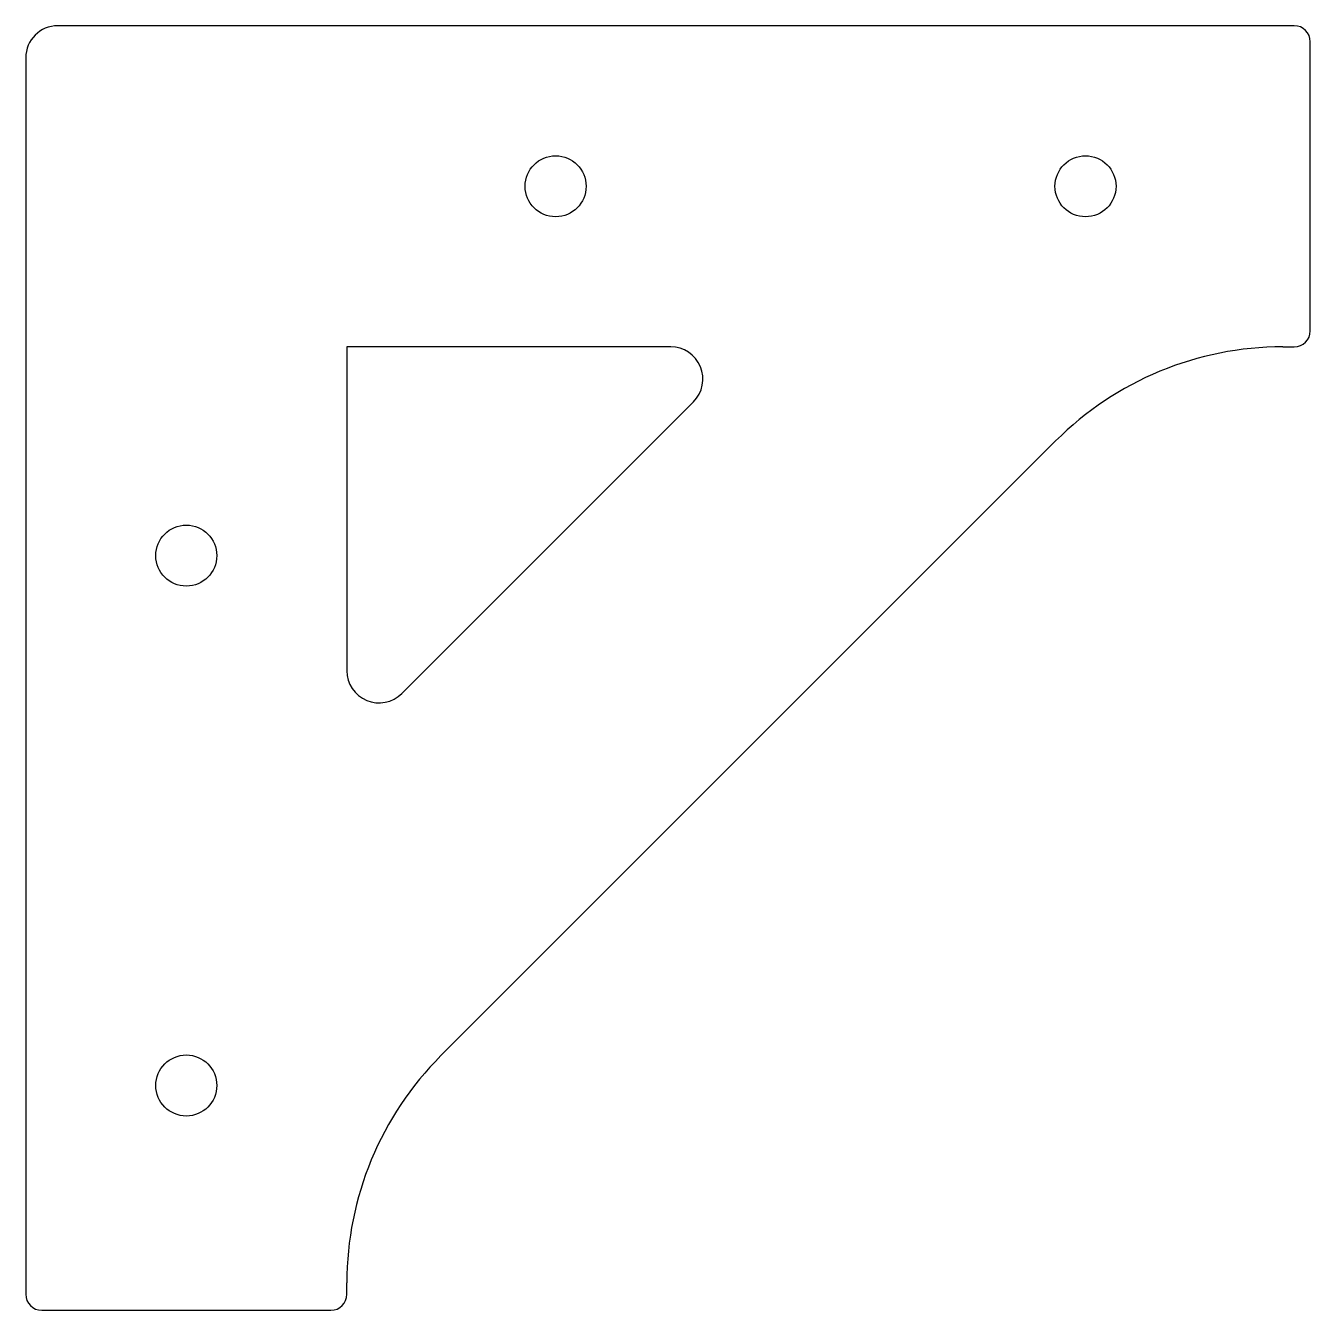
# Model space of a CAD drawing. Header units: millimetres. Extents: x -40 to 40, y -40 to 40.
import ezdxf

# ---------------------------------------------------------------- set-up
doc = ezdxf.new("R2010")
doc.units = ezdxf.units.MM

msp = doc.modelspace()

# ---------------------------------------------------------------- linework, layer by layer
at = {"color": 7, "linetype": 'Continuous', "lineweight": 25}
for p, q in [((39, 40), (-38, 40)), ((40, 21), (40, 39)), ((-40, 38), (-40, -39)), ((0.172, 20), (-20, 20)), ((-20, 20), (-20, -0.172)), ((38.284, 20), (39, 20)), ((-16.586, -1.586), (1.586, 16.586)), ((-14.142, -24.142), (24.142, 14.142)), ((-20, -39), (-20, -38.284)), ((-39, -40), (-21, -40))]:
    msp.add_line(p, q, dxfattribs=at)
for centre in [(-7, 30), (26, 30), (-30, 7), (-30, -26)]:
    msp.add_circle(centre, 1.9, dxfattribs=at)
for centre, radius, start, end in [((-38, 38), 2, 90, 180), ((39, 39), 1, 0, 90), ((39, 21), 1, 270, 0), ((0.172, 18), 2, 315, 90), ((38.284, 0), 20, 90, 135), ((-18, -0.172), 2, 180, 315), ((0, -38.284), 20, 135, 180), ((-39, -39), 1, 180, 270), ((-21, -39), 1, 270, 0)]:
    msp.add_arc(centre, radius, start, end, dxfattribs=at)

doc.saveas('drawing.dxf')
